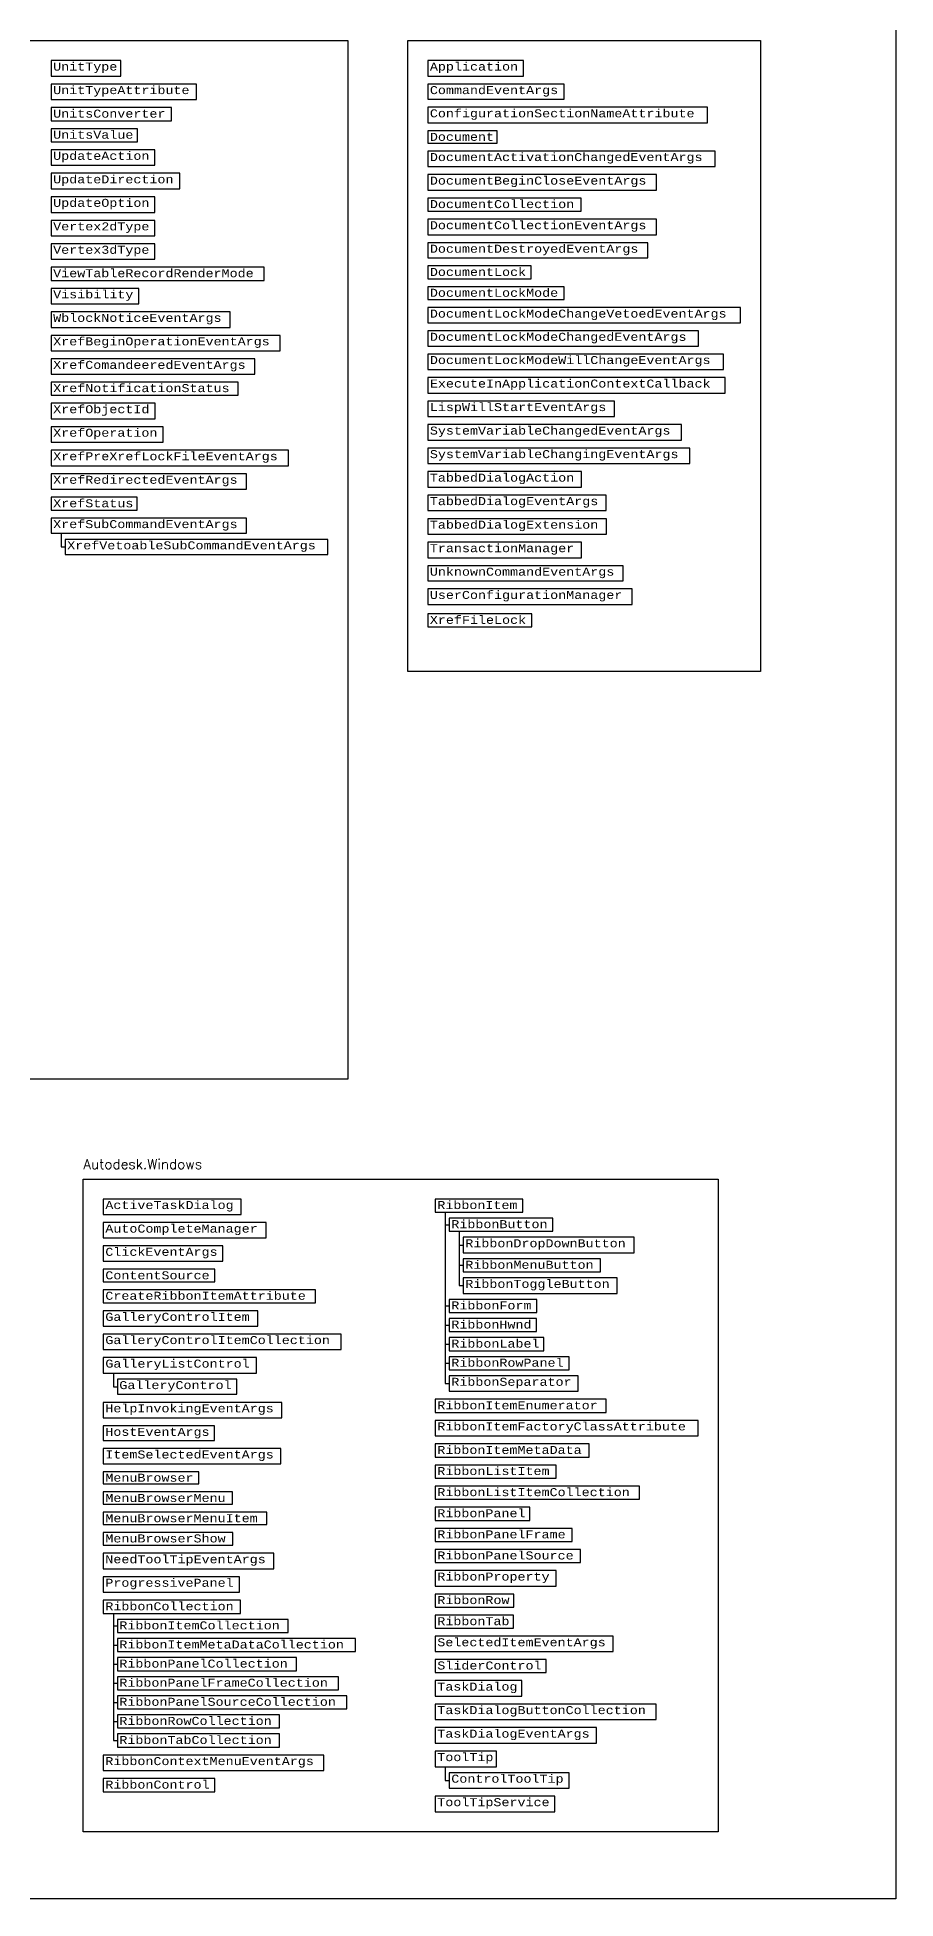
# Model space of a CAD drawing. Header units: inches. Extents: x 350 to 856, y -216 to 10.
# Drawn here: x 812.6 to 855.5, y -179.3 to -86.2 of the extents above; entities that cross this region are included whole.
import ezdxf

# ---------------------------------------------------------------- set-up
doc = ezdxf.new("R2010")
doc.units = ezdxf.units.IN
doc.header["$MEASUREMENT"] = 0
for name, color, linetype in [('Managed', 3, 'Continuous'), ('Raptor Managed', 7, 'Continuous'), ('Unmanaged', 7, 'Continuous')]:
    doc.layers.add(name, color=color, linetype=linetype)
doc.styles.add('Categories', font='romanc.shx', dxfattribs={"height": 0.5})
doc.styles.add('PureManaged', font='COUR.TTF', dxfattribs={"height": 0.4})

msp = doc.modelspace()

# ---------------------------------------------------------------- linework, layer by layer
for p, q in [((813.824, -111.042), (813.824, -111.722)), ((813.824, -111.722), (814.024, -111.722)), ((833.022, -144.97), (833.022, -153.537)), ((833.022, -145.597), (833.222, -145.597)), ((833.722, -145.925), (833.722, -148.642)), ((833.722, -146.612), (833.922, -146.612)), ((833.722, -147.627), (833.922, -147.627)), ((833.722, -148.642), (833.922, -148.642)), ((833.022, -149.657), (833.222, -149.657)), ((833.022, -150.612), (833.222, -150.612)), ((833.022, -151.567), (833.222, -151.567)), ((833.022, -152.522), (833.222, -152.522)), ((816.431, -153.014), (816.431, -153.695)), ((816.431, -153.695), (816.631, -153.695)), ((833.022, -153.537), (833.222, -153.537)), ((816.431, -165.023), (816.431, -171.379)), ((816.431, -165.65), (816.631, -165.65)), ((816.431, -166.605), (816.631, -166.605)), ((816.431, -167.56), (816.631, -167.56)), ((816.431, -168.515), (816.631, -168.515)), ((816.431, -169.469), (816.631, -169.469)), ((816.431, -170.424), (816.631, -170.424)), ((816.431, -171.379), (816.631, -171.379)), ((833.022, -172.685), (833.022, -173.372)), ((833.022, -173.372), (833.222, -173.372))]:
    msp.add_line(p, q)
for points in [[(639.228, -86.413), (828.151, -86.413), (828.151, -138.315), (639.228, -138.315)], [(831.151, -86.413), (848.773, -86.413), (848.773, -117.947), (831.151, -117.947)], [(813.324, -87.413), (813.324, -88.189), (816.803, -88.189), (816.803, -87.413)], [(832.151, -87.413), (832.151, -88.189), (836.927, -88.189), (836.927, -87.413)], [(813.324, -88.589), (813.324, -89.364), (820.584, -89.364), (820.584, -88.589)], [(832.151, -88.589), (832.151, -89.35), (838.96, -89.35), (838.96, -88.589)], [(813.324, -89.764), (813.324, -90.419), (819.339, -90.419), (819.339, -89.764)], [(832.151, -89.75), (832.151, -90.525), (846.119, -90.525), (846.119, -89.75)], [(813.324, -90.819), (813.324, -91.474), (817.643, -91.474), (817.643, -90.819)], [(832.151, -90.925), (832.151, -91.536), (835.608, -91.536), (835.608, -90.925)], [(813.324, -91.874), (813.324, -92.649), (818.497, -92.649), (818.497, -91.874)], [(832.151, -91.936), (832.151, -92.712), (846.512, -92.712), (846.512, -91.936)], [(813.324, -93.049), (813.324, -93.824), (819.758, -93.824), (819.758, -93.049)], [(832.151, -93.112), (832.151, -93.887), (843.571, -93.887), (843.571, -93.112)], [(813.324, -94.224), (813.324, -95), (818.497, -95), (818.497, -94.224)], [(832.151, -94.287), (832.151, -94.942), (839.82, -94.942), (839.82, -94.287)], [(813.324, -95.4), (813.324, -96.171), (818.506, -96.171), (818.506, -95.4)], [(832.151, -95.342), (832.151, -96.117), (843.571, -96.117), (843.571, -95.342)], [(813.324, -96.571), (813.324, -97.342), (818.506, -97.342), (818.506, -96.571)], [(832.151, -96.517), (832.151, -97.278), (843.151, -97.278), (843.151, -96.517)], [(832.151, -97.678), (832.151, -98.319), (837.319, -98.319), (837.319, -97.678)], [(813.324, -97.742), (813.324, -98.397), (823.969, -98.397), (823.969, -97.742)], [(813.324, -98.797), (813.324, -99.572), (817.702, -99.572), (817.702, -98.797)], [(832.151, -98.719), (832.151, -99.359), (838.966, -99.359), (838.966, -98.719)], [(813.324, -99.972), (813.324, -100.748), (822.264, -100.748), (822.264, -99.972)], [(832.151, -99.759), (832.151, -100.52), (847.773, -100.52), (847.773, -99.759)], [(813.324, -101.148), (813.324, -101.923), (824.77, -101.923), (824.77, -101.148)], [(832.151, -100.92), (832.151, -101.681), (845.672, -101.681), (845.672, -100.92)], [(813.324, -102.323), (813.324, -103.084), (823.51, -103.084), (823.51, -102.323)], [(832.151, -102.081), (832.151, -102.856), (846.932, -102.856), (846.932, -102.081)], [(832.151, -103.256), (832.151, -104.032), (847.007, -104.032), (847.007, -103.256)], [(813.324, -103.484), (813.324, -104.139), (822.669, -104.139), (822.669, -103.484)], [(813.324, -104.539), (813.324, -105.314), (818.527, -105.314), (818.527, -104.539)], [(832.151, -104.432), (832.151, -105.207), (841.48, -105.207), (841.48, -104.432)], [(813.324, -105.714), (813.324, -106.49), (818.918, -106.49), (818.918, -105.714)], [(832.151, -105.607), (832.151, -106.383), (844.822, -106.383), (844.822, -105.607)], [(813.324, -106.89), (813.324, -107.665), (825.191, -107.665), (825.191, -106.89)], [(832.151, -106.783), (832.151, -107.558), (845.242, -107.558), (845.242, -106.783)], [(813.324, -108.065), (813.324, -108.84), (823.09, -108.84), (823.09, -108.065)], [(832.151, -107.958), (832.151, -108.733), (839.825, -108.733), (839.825, -107.958)], [(813.324, -109.24), (813.324, -109.881), (817.627, -109.881), (817.627, -109.24)], [(832.151, -109.133), (832.151, -109.909), (841.055, -109.909), (841.055, -109.133)], [(813.324, -110.281), (813.324, -111.042), (823.09, -111.042), (823.09, -110.281)], [(832.151, -110.309), (832.151, -111.084), (841.085, -111.084), (841.085, -110.309)], [(814.024, -111.342), (814.024, -112.103), (827.151, -112.103), (827.151, -111.342)], [(832.151, -111.484), (832.151, -112.259), (839.826, -112.259), (839.826, -111.484)], [(832.151, -112.659), (832.151, -113.421), (841.916, -113.421), (841.916, -112.659)], [(832.151, -113.821), (832.151, -114.596), (842.367, -114.596), (842.367, -113.821)], [(832.15, -115.068), (832.15, -115.722), (837.345, -115.722), (837.345, -115.068)], [(815.931, -144.315), (815.931, -145.091), (822.821, -145.091), (822.821, -144.315)], [(832.522, -144.315), (832.522, -144.97), (836.889, -144.97), (836.889, -144.315)], [(815.931, -145.491), (815.931, -146.252), (824.069, -146.252), (824.069, -145.491)], [(833.222, -145.27), (833.222, -145.925), (838.394, -145.925), (838.394, -145.27)], [(815.931, -146.652), (815.931, -147.427), (821.899, -147.427), (821.899, -146.652)], [(833.922, -146.225), (833.922, -147), (842.455, -147), (842.455, -146.225)], [(815.931, -147.827), (815.931, -148.448), (821.496, -148.448), (821.496, -147.827)], [(833.922, -147.3), (833.922, -147.955), (840.774, -147.955), (840.774, -147.3)], [(815.931, -148.848), (815.931, -149.502), (826.538, -149.502), (826.538, -148.848)], [(833.922, -148.255), (833.922, -149.03), (841.615, -149.03), (841.615, -148.255)], [(833.222, -149.33), (833.222, -149.985), (837.589, -149.985), (837.589, -149.33)], [(815.931, -149.902), (815.931, -150.663), (823.646, -150.663), (823.646, -149.902)], [(833.222, -150.285), (833.222, -150.939), (837.582, -150.939), (837.582, -150.285)], [(815.931, -151.063), (815.931, -151.839), (827.812, -151.839), (827.812, -151.063)], [(833.222, -151.239), (833.222, -151.894), (837.951, -151.894), (837.951, -151.239)], [(815.931, -152.239), (815.931, -153.014), (823.587, -153.014), (823.587, -152.239)], [(833.222, -152.194), (833.222, -152.849), (839.211, -152.849), (839.211, -152.194)], [(816.631, -153.314), (816.631, -154.075), (822.607, -154.075), (822.607, -153.314)], [(833.222, -153.149), (833.222, -153.924), (839.655, -153.924), (839.655, -153.149)], [(832.522, -154.324), (832.522, -154.979), (841.056, -154.979), (841.056, -154.324)], [(815.931, -154.475), (815.931, -155.25), (824.847, -155.25), (824.847, -154.475)], [(815.931, -155.65), (815.931, -156.382), (821.486, -156.382), (821.486, -155.65)], [(832.522, -155.379), (832.522, -156.154), (845.663, -156.154), (845.663, -155.379)], [(815.931, -156.782), (815.931, -157.543), (824.806, -157.543), (824.806, -156.782)], [(832.522, -156.554), (832.522, -157.209), (840.214, -157.209), (840.214, -156.554)], [(815.931, -157.943), (815.931, -158.555), (820.706, -158.555), (820.706, -157.943)], [(832.522, -157.609), (832.522, -158.264), (838.57, -158.264), (838.57, -157.609)], [(815.931, -158.955), (815.931, -159.566), (822.386, -159.566), (822.386, -158.955)], [(832.522, -158.664), (832.522, -159.318), (842.736, -159.318), (842.736, -158.664)], [(815.931, -159.966), (815.931, -160.577), (824.101, -160.577), (824.101, -159.966)], [(832.522, -159.718), (832.522, -160.373), (837.251, -160.373), (837.251, -159.718)], [(832.522, -160.773), (832.522, -161.428), (839.361, -161.428), (839.361, -160.773)], [(815.931, -160.977), (815.931, -161.618), (822.406, -161.618), (822.406, -160.977)], [(832.522, -161.828), (832.522, -162.483), (839.781, -162.483), (839.781, -161.828)], [(815.931, -162.018), (815.931, -162.793), (824.448, -162.793), (824.448, -162.018)], [(815.931, -163.193), (815.931, -163.968), (822.73, -163.968), (822.73, -163.193)], [(832.522, -162.883), (832.522, -163.658), (838.556, -163.658), (838.556, -162.883)], [(815.931, -164.368), (815.931, -165.023), (822.784, -165.023), (822.784, -164.368)], [(832.522, -164.058), (832.522, -164.713), (836.454, -164.713), (836.454, -164.058)], [(816.631, -165.323), (816.631, -165.978), (825.164, -165.978), (825.164, -165.323)], [(832.522, -165.113), (832.522, -165.767), (836.433, -165.767), (836.433, -165.113)], [(816.631, -166.278), (816.631, -166.932), (828.526, -166.932), (828.526, -166.278)], [(832.522, -166.167), (832.522, -166.928), (841.412, -166.928), (841.412, -166.167)], [(816.631, -167.232), (816.631, -167.887), (825.584, -167.887), (825.584, -167.232)], [(832.522, -167.328), (832.522, -167.983), (838.058, -167.983), (838.058, -167.328)], [(816.631, -168.187), (816.631, -168.842), (827.685, -168.842), (827.685, -168.187)], [(832.522, -168.383), (832.522, -169.158), (836.848, -169.158), (836.848, -168.383)], [(816.631, -169.142), (816.631, -169.797), (828.105, -169.797), (828.105, -169.142)], [(816.631, -170.097), (816.631, -170.751), (824.744, -170.751), (824.744, -170.097)], [(832.522, -169.558), (832.522, -170.334), (843.557, -170.334), (843.557, -169.558)], [(816.631, -171.051), (816.631, -171.706), (824.744, -171.706), (824.744, -171.051)], [(832.522, -170.734), (832.522, -171.509), (840.586, -171.509), (840.586, -170.734)], [(815.931, -172.106), (815.931, -172.881), (826.955, -172.881), (826.955, -172.106)], [(832.522, -171.909), (832.522, -172.685), (835.574, -172.685), (835.574, -171.909)], [(833.222, -172.985), (833.222, -173.76), (839.221, -173.76), (839.221, -172.985)], [(815.931, -173.281), (815.931, -173.936), (821.5, -173.936), (821.5, -173.281)], [(832.522, -174.16), (832.522, -174.935), (838.501, -174.935), (838.501, -174.16)]]:
    msp.add_lwpolyline(points, close=True)
at = {"layer": 'Raptor Managed'}
msp.add_lwpolyline([(637.228, 0.1), (855.536, 0.1), (855.536, -179.287), (637.228, -179.287)], close=True, dxfattribs=at)
at = {"layer": 'Unmanaged'}
msp.add_lwpolyline([(814.931, -143.315), (846.663, -143.315), (846.663, -175.935), (814.931, -175.935)], close=True, dxfattribs=at)

# ---------------------------------------------------------------- texts
at = {"layer": 'Managed', "char_height": 0.4, "attachment_point": 1, "style": 'PureManaged'}
for s, insert in [('{\\Fcourier new;UnitType}', (813.424, -87.513)), ('{\\Fcourier new;Application}', (832.251, -87.513)), ('{\\Fcourier new;UnitTypeAttribute}', (813.424, -88.689)), ('{\\Fcourier new;CommandEventArgs}', (832.251, -88.689)), ('{\\Fcourier new;UnitsConverter}', (813.424, -89.864)), ('{\\Fcourier new;ConfigurationSectionNameAttribute}', (832.251, -89.85)), ('{\\Fcourier new;UnitsValue}', (813.424, -90.919)), ('{\\Fcourier new;Document}', (832.251, -91.025)), ('{\\Fcourier new;UpdateAction}', (813.424, -91.974)), ('{\\Fcourier new;DocumentActivationChangedEventArgs}', (832.251, -92.036)), ('{\\Fcourier new;UpdateDirection}', (813.424, -93.149)), ('{\\Fcourier new;DocumentBeginCloseEventArgs}', (832.251, -93.212)), ('{\\Fcourier new;UpdateOption}', (813.424, -94.324)), ('{\\Fcourier new;DocumentCollection}', (832.251, -94.387)), ('{\\Fcourier new;Vertex2dType}', (813.424, -95.5)), ('{\\Fcourier new;DocumentCollectionEventArgs}', (832.251, -95.442)), ('{\\Fcourier new;Vertex3dType}', (813.424, -96.671)), ('{\\Fcourier new;DocumentDestroyedEventArgs}', (832.251, -96.617)), ('{\\Fcourier new;ViewTableRecordRenderMode}', (813.424, -97.842)), ('{\\Fcourier new;DocumentLock}', (832.251, -97.778)), ('{\\Fcourier new;Visibility}', (813.424, -98.897)), ('{\\Fcourier new;DocumentLockMode}', (832.251, -98.819)), ('{\\Fcourier new;WblockNoticeEventArgs}', (813.424, -100.072)), ('{\\Fcourier new;DocumentLockModeChangeVetoedEventArgs}', (832.251, -99.859)), ('{\\Fcourier new;XrefBeginOperationEventArgs}', (813.424, -101.248)), ('{\\Fcourier new;DocumentLockModeChangedEventArgs}', (832.251, -101.02)), ('{\\Fcourier new;DocumentLockModeWillChangeEventArgs}', (832.251, -102.181)), ('{\\Fcourier new;XrefComandeeredEventArgs}', (813.424, -102.423)), ('{\\Fcourier new;XrefNotificationStatus}', (813.424, -103.584)), ('{\\Fcourier new;ExecuteInApplicationContextCallback}', (832.251, -103.356)), ('{\\Fcourier new;XrefObjectId}', (813.424, -104.639)), ('{\\Fcourier new;LispWillStartEventArgs}', (832.251, -104.532)), ('{\\Fcourier new;XrefOperation}', (813.424, -105.814)), ('{\\Fcourier new;SystemVariableChangedEventArgs}', (832.251, -105.707)), ('{\\Fcourier new;XrefPreXrefLockFileEventArgs}', (813.424, -106.99)), ('{\\Fcourier new;SystemVariableChangingEventArgs}', (832.251, -106.883)), ('{\\Fcourier new;XrefRedirectedEventArgs}', (813.424, -108.165)), ('{\\Fcourier new;TabbedDialogAction}', (832.251, -108.058)), ('{\\Fcourier new;XrefStatus}', (813.424, -109.34)), ('{\\Fcourier new;TabbedDialogEventArgs}', (832.251, -109.233)), ('{\\Fcourier new;XrefSubCommandEventArgs}', (813.424, -110.381)), ('{\\Fcourier new;TabbedDialogExtension}', (832.251, -110.409)), ('{\\Fcourier new;XrefVetoableSubCommandEventArgs}', (814.124, -111.442)), ('{\\Fcourier new;TransactionManager}', (832.251, -111.584)), ('{\\Fcourier new;UnknownCommandEventArgs}', (832.251, -112.759)), ('{\\Fcourier new;UserConfigurationManager}', (832.251, -113.921))]:
    msp.add_mtext(s, dxfattribs=dict(at, insert=insert))
at = {"layer": 'Raptor Managed', "color": 3, "char_height": 0.4, "attachment_point": 1}
for s, insert in [('{\\Fcourier new;XrefFileLock}', (832.25, -115.168)), ('{\\Fcourier new;ActiveTaskDialog}', (816.031, -144.415)), ('{\\Fcourier new;RibbonItem}', (832.622, -144.415)), ('{\\Fcourier new;AutoCompleteManager}', (816.031, -145.591)), ('{\\Fcourier new;RibbonButton}', (833.322, -145.37)), ('{\\Fcourier new;ClickEventArgs}', (816.031, -146.752)), ('{\\Fcourier new;RibbonDropDownButton}', (834.022, -146.325)), ('{\\Fcourier new;ContentSource}', (816.031, -147.927)), ('{\\Fcourier new;RibbonMenuButton}', (834.022, -147.4)), ('{\\Fcourier new;RibbonToggleButton}', (834.022, -148.355)), ('{\\Fcourier new;CreateRibbonItemAttribute}', (816.031, -148.948)), ('{\\Fcourier new;RibbonForm}', (833.322, -149.43)), ('{\\Fcourier new;GalleryControlItem}', (816.031, -150.002)), ('{\\Fcourier new;RibbonHwnd}', (833.322, -150.385)), ('{\\Fcourier new;GalleryControlItemCollection}', (816.031, -151.163)), ('{\\Fcourier new;RibbonLabel}', (833.322, -151.339)), ('{\\Fcourier new;GalleryListControl}', (816.031, -152.339)), ('{\\Fcourier new;RibbonRowPanel}', (833.322, -152.294)), ('{\\Fcourier new;GalleryControl}', (816.731, -153.414)), ('{\\Fcourier new;RibbonSeparator}', (833.322, -153.249)), ('{\\Fcourier new;RibbonItemEnumerator}', (832.622, -154.424)), ('{\\Fcourier new;HelpInvokingEventArgs}', (816.031, -154.575)), ('{\\Fcourier new;HostEventArgs}', (816.031, -155.75)), ('{\\Fcourier new;RibbonItemFactoryClassAttribute}', (832.622, -155.479)), ('{\\Fcourier new;ItemSelectedEventArgs}', (816.031, -156.882)), ('{\\Fcourier new;RibbonItemMetaData}', (832.622, -156.654)), ('{\\Fcourier new;MenuBrowser}', (816.031, -158.043)), ('{\\Fcourier new;RibbonListItem}', (832.622, -157.709)), ('{\\Fcourier new;MenuBrowserMenu}', (816.031, -159.055)), ('{\\Fcourier new;RibbonListItemCollection}', (832.622, -158.764)), ('{\\Fcourier new;RibbonPanel}', (832.622, -159.818)), ('{\\Fcourier new;MenuBrowserMenuItem}', (816.031, -160.066)), ('{\\Fcourier new;RibbonPanelFrame}', (832.622, -160.873)), ('{\\Fcourier new;MenuBrowserShow}', (816.031, -161.077)), ('{\\Fcourier new;RibbonPanelSource}', (832.622, -161.928)), ('{\\Fcourier new;NeedToolTipEventArgs}', (816.031, -162.118)), ('{\\Fcourier new;ProgressivePanel}', (816.031, -163.293)), ('{\\Fcourier new;RibbonProperty}', (832.622, -162.983)), ('{\\Fcourier new;RibbonCollection}', (816.031, -164.468)), ('{\\Fcourier new;RibbonRow}', (832.622, -164.158)), ('{\\Fcourier new;RibbonItemCollection}', (816.731, -165.423)), ('{\\Fcourier new;RibbonTab}', (832.622, -165.213)), ('{\\Fcourier new;RibbonItemMetaDataCollection}', (816.731, -166.378)), ('{\\Fcourier new;SelectedItemEventArgs}', (832.622, -166.267)), ('{\\Fcourier new;RibbonPanelCollection}', (816.731, -167.332)), ('{\\Fcourier new;SliderControl}', (832.622, -167.428)), ('{\\Fcourier new;RibbonPanelFrameCollection}', (816.731, -168.287)), ('{\\Fcourier new;RibbonPanelSourceCollection}', (816.731, -169.242)), ('{\\Fcourier new;TaskDialog}', (832.622, -168.483)), ('{\\Fcourier new;RibbonRowCollection}', (816.731, -170.197)), ('{\\Fcourier new;TaskDialogButtonCollection}', (832.622, -169.658)), ('{\\Fcourier new;RibbonTabCollection}', (816.731, -171.151)), ('{\\Fcourier new;TaskDialogEventArgs}', (832.622, -170.834)), ('{\\Fcourier new;ToolTip}', (832.622, -172.009)), ('{\\Fcourier new;RibbonContextMenuEventArgs}', (816.031, -172.206)), ('{\\Fcourier new;ControlToolTip}', (833.322, -173.085)), ('{\\Fcourier new;RibbonControl}', (816.031, -173.381)), ('{\\Fcourier new;ToolTipService}', (832.622, -174.26))]:
    msp.add_mtext(s, dxfattribs=dict(at, insert=insert))
at = {"layer": 'Raptor Managed', "color": 1, "insert": (814.931, -142.315), "char_height": 0.5, "width": 12.85096, "attachment_point": 1, "style": 'Categories'}
msp.add_mtext('Autodesk.Windows', dxfattribs=at)

doc.saveas('drawing.dxf')
